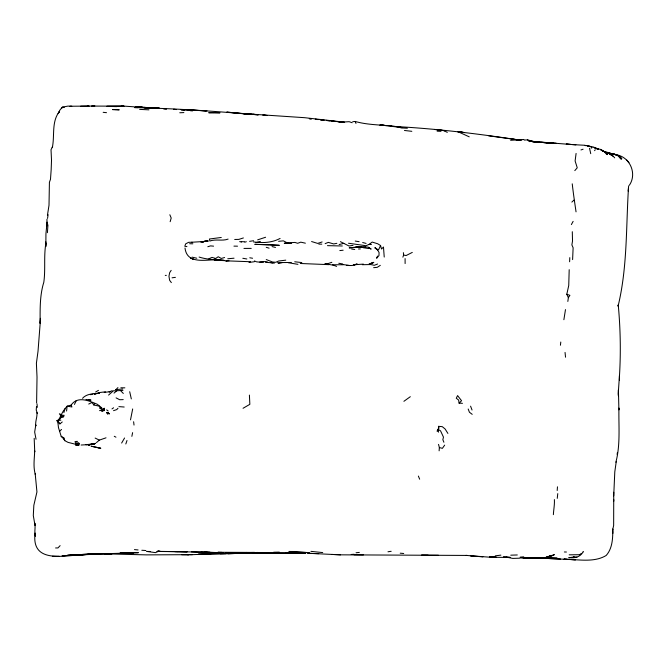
<?xml version="1.0" encoding="UTF-8"?>
<svg xmlns="http://www.w3.org/2000/svg" width="666" height="666" viewBox="0 0 666 666"><rect width="100%" height="100%" fill="white"/><g stroke="black" fill="none" stroke-linecap="round" stroke-linejoin="round"><path stroke-width="1" d="M36.913 412.604C37.504 417.124 35.015 421.353 35.814 425.857L35.806 424.991L34.665 432.043L36.031 439.252M45.879 241.875L45.846 246.487L45.937 233.849L47.086 222.111L46.72 225.982M619.405 380.153L619.447 375.732L618.223 393.897L618.406 395.687L618.414 389.81L618.905 409.873L618.93 408.042C618.556 426.115 620.554 444.547 615.875 462.229M553.363 514.66C553.654 509.59 554.678 504.728 554.387 499.592M569.613 261.771L569.796 257.634M617.199 454.628L617.282 452.88M40.368 318.315L40.127 323.401C40.127 309.632 39.644 295.646 43.806 282.259C45.638 269.455 43.656 256.36 45.862 243.456M47.411 232.692L47.944 224.85M619.455 376.09C620.92 352.356 620.446 328.496 618.239 304.861L618.073 306.185C627.464 267.441 625.99 227.589 628.471 188.103M170.155 221.703L171.195 218.015L169.847 214.76M612.903 533.333L612.753 529.004C612.878 538.011 612.52 548.418 606.193 555.461C595.645 561.904 582.292 560.073 570.504 559.49L575.574 559.781L532.134 557.75L560.539 559.057M572.602 259.598L573.126 247.794L571.878 244.88L572.527 241.017L572.294 231.71M569.197 269.688L568.739 285.523L566.799 294.264L568.364 297.66L567.832 301.44M439.119 450.824L439.369 447.535L438.528 444.388M557.192 490.501L557.475 486.821M36.513 406.443L36.222 410.04L37.404 413.569M576.048 211.855C574.658 202.406 573.309 193.348 572.236 183.833M628.671 185.839L628.155 191.1M613.719 495.887L614.793 471.861L616.233 461.729M107.759 414.352L108.408 412.462L106.693 412.82L109.482 413.769L106.693 412.82M130.511 419.855L132.676 408.941M557.251 498.368L557.767 493.614M560.431 345.246L560.789 342.033M66.567 411.03L67.141 406.177L71.104 405.119C77.614 395.612 89.078 400.832 97.303 404.287L101.573 407.692L103.205 410.381L101.523 411.122L104.312 408.175L104.462 410.672L103.821 408.591M47.444 215.226L49.009 205.27L49.417 182.259L50.491 179.329L51.165 169.788L51.515 160.19L51.024 149.733L52.606 146.52L52.339 147.494C54.878 135.423 51.249 121.662 59.574 111.305L58.183 113.586L59.915 110.065L62.363 107.143L67.957 106.102L71.795 106.202M576.09 153.43L575.116 160.972L577.247 167.799L574.808 170.613M563.877 319.705L565.484 309.598M40.393 320.504L38.02 351.265L36.397 363.253L37.021 377.081L36.613 402.905M47.544 218.381L48.118 214.668M76.049 444.388L75.017 441.616L77.356 441.35L75.866 445.179L78.73 445.329L79.545 443.423L78.338 443.032L76.049 444.388L68.015 442.366L64.793 440.651L63.661 438.877L63.819 437.87L61.18 436.33L58.475 427.622L57.709 421.004L56.893 420.704L60.057 418.947L61.613 416.758M405.095 258.583L405.119 263.561M131.86 436.363L132.609 432.65M612.778 529.47L613.652 525.416L613.744 492.257M99.559 410.606L103.205 410.381L103.546 409.207L102.772 411.555M63.886 412.587L65.11 408.583L67.141 406.177L71.945 406.976L71.104 405.119M125.824 443.964L126.998 440.517M402.888 257.176L403.621 255.028L403.38 252.647M63.595 416.774L64.119 415.251L62.845 415.393L59.382 413.769L62.021 417.482L63.595 416.774L60.806 415.742M629.337 185.256C637.553 173.401 629.52 155.852 615.009 154.62L619.73 156.56L617.74 155.195L608.924 152.889M377.514 256.077L376.623 258.275L378.971 255.569L379.079 252.564L377.431 249.642L375.05 247.76L377.497 249.792L378.646 249.592L380.569 245.554L377.714 243.781L372.219 242.074L369.18 244.347L365.934 245.721L348.493 243.232M103.205 410.381L100.108 408.449L99.409 406.193L93.864 405.003L94.464 403.563M74.459 404.429L76.29 400.591M61.863 108.192L62.363 107.143L64.361 107.351M438.894 427.888L437.187 431.127L438.894 427.888L438.411 426.307L442.291 426.673L445.113 428.996L447.893 433.416M124.567 438.003L121.637 443.048M571.37 224.584L573.126 221.37M65.11 408.583C61.988 412.137 60.881 416.491 58.292 420.263M568.364 297.66L569.896 295.338L566.799 294.264M171.162 270.388L169.663 272.66L168.956 276.307L169.63 280.303L171.353 282.609M200.99 242.332L201.348 241.825L208.3 241L204.37 241.292L202.822 242.066M444.663 445.129L442.382 448.36L439.369 447.535M594.572 150.683L595.229 149.808M118.007 408.2L116.758 409.59L113.545 410.664M60.115 545.637L57.967 547.927L55.578 547.96M115.934 389.61L117.932 387.595M459.09 403.121L461.546 400.724L457.575 395.587L456.277 398.251L458.608 400.041L459.09 403.121L462.454 403.321M571.861 202.089L573.925 200.141M59.882 431.002L61.547 429.445M82.517 398.31C86.705 393.548 93.581 393.831 99.351 393.14L94.264 393.972M96.495 442.565L99.334 440.118L106.019 437.82M403.896 401.307L410.314 396.695M114.036 393.123L116.825 390.759L122.96 390.384M108.583 395.08L113.378 390.809L116.825 390.759M60.839 420.146L56.893 420.704L59.898 423.884L62.254 421.969M111.988 408.916L113.578 407.783M579.495 554.753L581.41 553.388M224.584 257.517L221.254 258.458L218.232 256.735L213.994 259.665C208.974 259.24 204.029 258.649 199.101 257.059M380.311 265.343L377.239 267.332L373.651 267.682M591.175 148.16L592.066 147.627M95.638 391.999L98.435 390.359M243.048 408.283L249.85 404.329L249.4 395.088M100.108 408.449L101.573 407.692M202.914 242.049L204.37 241.292L207.526 241.009M88.72 404.046L92 402.48L93.864 405.003M412.287 252.406L406.127 255.544L403.621 255.028M208.858 258.774L212.004 257.392L215.692 258.491M371.528 263.311L373.826 262.337L370.379 263.586L372.744 263.212L369.189 263.628M568.98 557.633L574.192 557.192L568.98 557.633C574.616 558.383 580.619 557.101 583.241 551.531L583.408 551.864M325.15 243.648L328.33 242.374L333.666 243.947L336.888 243.331M112.171 390.701L109.058 391.916L110.523 391.6L104.204 392.407M377.597 264.019L374.25 265.301L370.837 264.544L362.329 264.702M280.095 238.436C271.845 242.849 262.546 243.173 253.455 241.908M265.609 237.254L257.667 239.843M331.851 262.304L328.263 263.536L325.066 263.819M580.968 149.942L583.083 149.217M90.726 394.747L92.449 394.172M322.111 241.966L317.657 243.406L311.588 241.542M243.39 237.945L238.819 239.394L234.707 239.469M207.809 246.736L210.506 245.887L213.57 246.154M225.99 261.447L228.363 260.739M244.822 242.166L246.328 241.725M278.463 263.395L281.493 262.546L291.267 262.479M256.035 242.59L260.381 241.383M339.152 244.539L343.789 243.373L348.992 245.995L353.022 245.363M228.105 239.094C222.211 241.308 215.776 238.811 209.873 241.042L209.415 239.011L221.279 237.471M227.764 258.766L234.041 258.192M122.802 389.011L115.484 389.61M98.718 392.649L105.419 391.816M99.084 392.998L94.222 393.947L95.962 393.797M500.874 555.128L495.263 555.844M248.992 262.429L254.279 261.746M569.197 554.828L578.854 554.711M249.592 241.342L253.58 240.717M387.987 551.789L391.175 551.298M172.069 277.805L175.399 277.347M106.876 106.227L123.626 106.094L154.945 108.283M191.683 242.249L205.752 241.392L201.348 241.825M157.193 551.348L187.221 551.789L158.067 551.473L158.849 551.148L155.486 552.638L146.72 551.431L150.583 551.498M510.622 140.301L523.867 139.477M90.734 444.314L95.679 443.315L91.558 444.463L81.127 445.021M356.052 552.772L359.332 552.397M352.722 121.72L355.194 121.453C370.088 125.782 386.397 124.442 401.748 127.514M243.956 248.418L251.224 248.393M339.818 250.574L343.14 250.216M89.802 444.388L94.747 443.897L85.814 444.647L88.745 444.547M278.588 241.308L283.358 240.851L287.246 242.849L294.938 242.432L297.677 243.29L300.782 242.158L305.386 243.182M285.781 260.165L278.571 261.03L275.791 262.279L272.627 262.038L266.25 259.557M281.984 262.762L277.489 262.745M520.204 557.126L523.734 556.851M89.877 554.312L97.286 553.779M98.868 553.746L89.186 554.353L96.703 553.946L89.843 554.254M97.169 553.796L90.027 554.303L111.938 553.921L104.562 553.829L146.312 554.878L192.349 554.67L210.797 553.887M76.956 445.204L75.866 445.179L78.338 443.032L78.73 445.329L78.255 444.488M351.215 554.47L354.137 554.27M69.93 106.235L89.102 106.11L80.711 106.202M524.184 140.085L527.589 139.86L536.871 142.466L532.392 141.8M363.378 264.111L353.496 264.793L357.6 264.26L354.404 264.735L356.81 264.111L352.098 265.518L348.934 265.526M198.568 554.22L264.394 552.53L252.198 552.83L305.869 553.113M536.122 141.758C552.272 142.874 568.747 144.555 585.073 145.263M257.417 552.455L254.237 552.647L257.234 552.455M510.755 555.178L517.307 554.961M519.23 558.208L512.728 558.416L506.385 557.126L510.073 557.442L490.534 557.259L470.363 555.744L482.9 556.893M34.94 524.691L34.782 523.101C35.731 527.514 34.074 531.901 35.373 536.205L35.107 533.05C30.303 569.763 77.373 551.415 97.311 554.12L62.08 555.777L82.459 554.47L138.37 552.688L120.13 552.755M88.02 554.437L77.298 554.978M165.268 275.424L166.317 275.358M242.216 553.421L249.534 553.055M157.301 551.398L160.098 551.257L157.143 551.34M273.634 552.247L279.312 552.114M71.653 555.094L67.532 555.286L73.368 555.111M76.806 554.87L85.048 554.495M179.77 112.762L183.874 112.587M108.317 413.345L109.058 413.32M246.961 552.455L241 552.647L254.67 552.439L217.924 552.289L221.994 552.389M123.21 399.617L119.655 399.725L116.1 397.877M358.499 248.992L360.331 248.942M192.108 242.233L188.62 242.316L185.656 243.881L184.807 246.287L186.93 246.603M198.343 554.179L226.54 553.712L220.23 553.762M121.037 106.235L124.059 106.169L87.379 106.069M365.601 247.019L353.271 247.436L363.744 247.019M298.102 553.263L305.369 553.121M400.807 127.914L407.359 128.255M187.412 554.695L188.836 554.67L181.56 554.612L192.349 554.67M585.148 145.613L587.545 145.579M227.88 552.53L226.065 552.48L231.81 553.071L290.584 553.113M294.472 553.055L297.386 553.013L285.814 552.98L287.695 553.088M519.78 557.991L534.648 557.966L522.585 557.767M332.6 264.76L343.398 264.752M318.714 553.671L307.65 553.263L340.559 554.836L467.374 555.436M557.192 558.274L536.896 557.983L557.192 558.274L537.329 557.758M120.571 552.763L133.733 552.772L122.003 552.747M95.08 554.279L87.804 554.287L89.352 554.295M428.146 555.219L421.403 555.203L438.411 555.244M52.381 556.268L59.116 556.293M288.636 553.138L302.397 553.18M318.831 244.131L321.778 244.156M113.978 106.535L116.8 106.56L107.642 106.452M251.065 114.219L226.798 112.121L247.178 114.053C209.74 110.772 172.178 108.441 134.607 107.584L138.045 107.634M152.747 107.8L140.076 107.376L155.428 108.233L135.606 107.035L141.583 107.359M250.533 261.73L228.871 260.93M178.122 551.606L174.75 551.565L223.177 552.722L191.367 551.789M576.939 557.267L573.568 556.759M354.021 554.786L363.403 554.903M546.12 558.216L523.826 557.783M233.941 246.12L237.512 246.179M259.723 262.163L263.495 262.221M309.499 552.78L296.886 551.506L288.861 551.465M120.862 387.77L124.875 387.845M206.976 110.906L181.127 109.549L206.027 110.889M510.372 557.442L507.301 557.384L510.322 557.45M189.644 243.731L192.857 243.798M291.625 243.398L284.274 243.232L288.744 243.398M327.472 245.646L342.324 245.987M214.485 260.106L224.226 260.406C212.113 257.176 187.387 267.482 185.006 248.043M208.15 552.405L204.429 552.297L210.14 552.347L200.924 552.189M269.464 244.755L254.803 244.33L279.312 245.321L270.446 244.813M564.377 551.972L566.416 552.031M503.471 556.668L506.551 556.768M523.659 557.783L529.945 558.016M328.954 264.652L300.291 263.486M272.744 262.895L265.551 262.296M147.527 107.692L159.474 108.117L140.076 107.376M220.954 260.356L214.627 260.123L228.971 260.881M346.462 265.359L349.933 265.493M568.847 559.29L563.952 559.107L566.833 559.315M523.701 557.775L525.699 557.85M437.121 131.16L440.959 131.319M241.175 241.641L244.547 241.775M137.329 106.91L136.006 106.851L151.598 107.925L143.998 107.276M332.226 554.453L340.559 554.836M383.1 125.241L379.861 125.091L385.847 125.583M556.118 143.207L543.548 142.591L547.136 142.79M364.693 246.928L368.04 247.078L371.137 249.117L368.448 247.361M118.914 406.618L124.184 407.026M139.635 109.382L148.943 109.832M369.18 244.347L371.437 244.464M196.786 258.225L192.058 257.151M225.999 552.48L229.437 552.672M254.479 114.269L243.315 113.595L304.562 117.682L344.605 122.203M166.5 108.924L163.486 108.733L166.458 108.899M173.535 109.357L176.548 109.54M173.518 109.349L176.54 109.54M141.825 550.266L145.887 550.524M98.826 447.843L91.076 446.195L100.824 448.235L97.211 447.535M143.864 107.567L153.005 108.233L138.428 107.035L151.948 108.2M153.014 108.242L149.967 108.017L151.856 108.192M145.321 107.617L153.172 108.225M472.868 555.977L465.925 555.377M181.21 109.99L184.316 110.24M190.443 110.731L192.541 110.897M575.865 144.863L566.283 144.097L570.537 144.447M343.681 122.311L338.969 122.286L349.167 121.695L352.181 122.727M301.815 262.579L294.73 261.78M253.113 114.394L258.167 114.852M400.224 553.188L403.696 553.496M335.289 121.453L336.039 121.52L326.215 120.379M246.969 113.878L250.999 114.244M253.013 114.427L258.058 114.885M134.457 549.608L138.07 549.941M520.054 140.185L515.959 139.802L519.68 140.185M262.92 115.068L267.241 115.509M541.416 142.358L553.354 143.323L530.269 141.15M404.462 130.469L411.821 131.319M322.71 552.58L310.939 551.356M311.28 118.873L309.29 118.673L311.347 118.889M315.259 119.272L318.248 119.572M320.238 119.78L324.225 120.18M263.145 115.093L267.158 115.518M315.459 119.322L317.524 119.547M320.604 119.872L323.693 120.205M326.781 120.529L329.87 120.862M331.926 121.079L336.039 121.52M532.234 141.342L539.51 142.141M529.478 141.209L534.632 141.766L529.87 141.225M103.172 112.321L106.502 112.679M337.013 121.628L342.457 122.253M512.495 139.169L521.686 140.226M391.491 126.224L380.802 124.983L386.471 125.641M402.414 127.597L390.875 126.274C433.141 128.38 475.224 133.35 517.066 139.694L488.628 135.814M297.927 264.335L288.187 262.712M349.284 265.468L343.856 264.66M88.578 399.808L91.017 400.141L85.989 399.458M351.656 249.059L354.745 249.509M270.887 262.645L274.309 263.178M355.261 241.059L359.107 241.683M249.775 257.784L252.58 258.241M363.295 247.735L368.872 248.568M602.713 151.34C607.45 151.548 611.879 154.129 614.668 157.842M338.811 263.278L342.615 263.944M242.824 258.283L246.836 258.982M606.784 152.506L610.389 153.172M267.607 262.071C263.253 260.498 258.541 263.586 254.37 260.922M605.086 152.306L600.832 149.475L596.911 148.56L598.434 149.134L593.289 146.978L587.129 145.887L591.408 146.845L588.777 145.921M272.086 246.578L275.499 247.436M362.687 242.507L366.059 243.415M239.652 241.591L241.483 242.099M266.25 247.319L269.097 248.16M336.621 266.375C332.792 264.718 328.838 264.444 324.908 264.027M607.475 152.997L600.782 150.025M594.064 147.486L598.434 149.134M459.34 132.309L469.23 136.83M609.415 153.754L611.13 154.487L609.723 153.838M601.598 150.383L604.062 151.473L606.535 154.179M594.705 148.127L596.445 148.934M444.272 130.886L447.327 132.368M95.138 438.07L99.334 440.118M340.409 241.658L343.789 243.373M604.062 151.473L603.013 150.924L606.318 152.656L607.5 154.629L605.336 151.748M114.261 436.28L115.942 437.171M206.477 241.234L207.084 241.575M610.564 154.412L613.386 156.577M472.219 414.344L469.43 412.229L468.181 409.016M377.431 249.642L375 247.794L377.497 249.792M106.685 409.865L108.117 410.964M600.832 149.475L603.338 151.523L602.206 150.35M527.589 139.86L529.362 141.65M120.713 390.8L123.318 393.44M61.18 436.33L63.661 438.877M626.789 160.081L628.954 162.671M57.709 421.004L59.898 423.884M418.381 476.073L419.655 479.204M443.897 442.257L442.848 439.66L443.473 437.129L440.584 430.927L438.186 429.32L438.486 432.167M355.194 121.453L355.985 123.46M470.579 406.168L472.036 410.006M63.819 437.87L64.793 440.651M380.569 245.554L381.518 249.026L383.474 247.011L384.232 257.051M131.319 398.909L129.695 391.716M589.552 148.302L590.725 153.671M35.023 525.491L33.3 515.542L33.841 505.294L36.938 491.941L35.198 473.751L35.323 474.358C33.034 466.841 34.432 458.658 34.699 450.865L34.732 451.731L34.182 438.303M133.616 421.745L134.024 425.066M565.051 352.439L565.534 357.209M36.996 403.787L37.338 407.334M613.711 499.383L613.861 501.107M46.961 219.206L46.97 223.301M554.237 554.711L551.448 556.102L546.012 557.267L554.237 554.711M551.631 555.527L547.244 556.976L551.631 555.527M359.407 246.786L355.236 247.352L361.663 247.078L359.407 246.786M92.524 106.119L91.508 106.21L94.863 105.919L92.524 106.119M353.729 247.486L349.184 247.885L357.201 247.377L353.729 247.486M87.188 554.453L81.21 554.745L87.188 554.462M245.962 553.105L227.572 553.762L245.97 553.096M496.062 557.159L489.577 556.967L496.062 557.159M213.919 112.654L208.724 112.737L220.021 112.812L213.919 112.654M115.701 109.632L112.471 109.565L119.222 109.832L115.701 109.632M437.437 129.629L434.607 129.462L444.488 130.711L437.437 129.629M461.754 132.134L457.609 131.701L464.46 132.592L461.754 132.134M614.235 154.162L611.613 153.613L615.517 154.504L614.235 154.162M193.348 259.216L190.451 258.017L193.348 259.216M610.189 154.013L608.075 152.964L611.097 154.545L610.189 154.013M89.719 445.554L88.103 444.672L89.719 445.554M620.512 157.268L618.914 156.269L621.836 158.799L620.512 157.268M610.056 153.771L609.157 153.014L611.713 155.494L610.056 153.771M620.188 157.95L618.772 156.46L621.303 159.199L620.188 157.95"/></g></svg>
